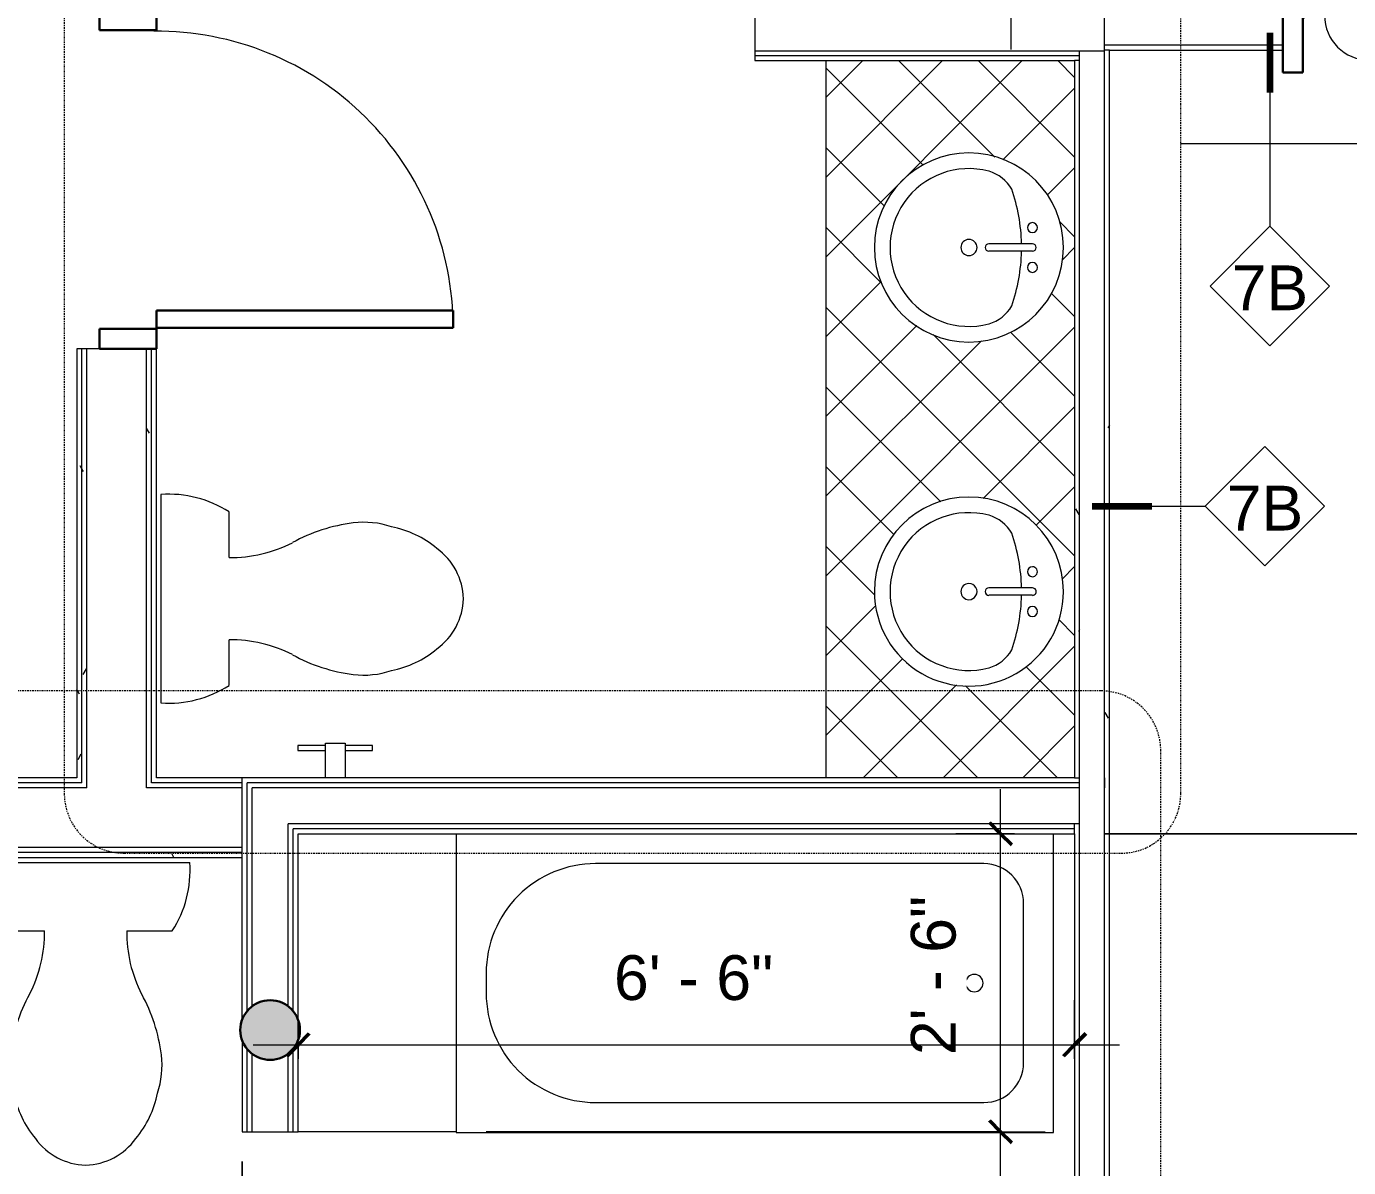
# Model space of a CAD drawing. Header units: inches. Extents: x -1287 to 1590, y -3558 to 989.
# Drawn here: x -758.6 to -625.8, y 562.5 to 677.2 of the extents above; entities that cross this region are included whole.
import ezdxf

# ---------------------------------------------------------------- set-up
doc = ezdxf.new("R2010")
doc.units = ezdxf.units.IN
doc.header["$MEASUREMENT"] = 0
doc.linetypes.add('Dash Dot 3_16_', pattern=[0.3125, 0.1875, -0.0625, 0, -0.0625])
for name, color, linetype, lineweight in [('A-ANNO-DIMS', 211, 'Continuous', 9), ('A-ANNO-DIMS-48', 211, 'Continuous', 9), ('A-ANNO-SYMB', 150, 'Continuous', 9), ('A-DETL', 90, 'Continuous', 9), ('A-DOOR', 31, 'Continuous', 18), ('A-DOOR-FRAM', 31, 'Continuous', 30), ('A-DOOR-IDEN', 31, 'Continuous', 9), ('A-WALL', 113, 'Continuous', 18), ('A-WALL-IDEN', 211, 'Continuous', 9), ('A-WALL-PATT', 111, 'Continuous', 18), ('I-WALL', 2, 'Continuous', 18), ('P-SANR-FIXT', 6, 'Continuous', 9), ('Q-CASE', 31, 'Continuous', 9), ('S-COLS', 52, 'Continuous', 18)]:
    doc.layers.add(name, color=color, linetype=linetype, lineweight=lineweight)
doc.styles.add('Swis721 Lt BT', font='swissl.ttf', dxfattribs={"height": 4.5})
doc.dimstyles.new('OTJ_-_3_32__Linear', dxfattribs={"dimscale": 12, "dimtxt": 4.748918, "dimasz": 0.1875, "dimexe": 0.375, "dimexo": 0.25, "dimgap": 0.25, "dimtad": 1, "dimdec": 1, "dimrnd": 0.5, "dimzin": 3, "dimdsep": 46, "dimlunit": 4, "dimtxsty": 'Swis721 Lt BT', "dimblk1": 'OBLIQUE', "dimblk2": 'OBLIQUE', "dimsah": 1, "dimcen": 0.09, "dimdle": 0.375, "dimazin": 0, "dimtfac": 1, "dimtdec": 4, "dimtix": 1, "dimtmove": 0, "dimatfit": 3, "dimfxl": 1, "dimtvp": 1, "dimtfill": 1, "dimfrac": 2, "dimtolj": 1, "dimtzin": 0, "dimarcsym": 2})
doc.dimstyles.new('OTJ_-_3_32__Linear_1', dxfattribs={"dimscale": 12, "dimtxt": 4.748918, "dimasz": 0.1875, "dimexe": 0.375, "dimexo": 0.25, "dimgap": 0.25, "dimtad": 1, "dimdec": 1, "dimrnd": 0.5, "dimzin": 3, "dimdsep": 46, "dimlunit": 4, "dimtxsty": 'Swis721 Lt BT', "dimblk1": 'OBLIQUE', "dimblk2": 'OBLIQUE', "dimsah": 1, "dimcen": 0.09, "dimdle": 0.375, "dimazin": 0, "dimtfac": 1, "dimtdec": 4, "dimtix": 1, "dimtmove": 1, "dimatfit": 3, "dimfxl": 1, "dimtvp": 1, "dimtfill": 1, "dimfrac": 2, "dimtolj": 1, "dimtzin": 0, "dimarcsym": 2})
doc.dimstyles.new('OTJ_-_3_32__Linear__1_2__Tolerance', dxfattribs={"dimscale": 12, "dimtxt": 4.748918, "dimasz": 0.1875, "dimexe": 0.375, "dimexo": 0.25, "dimgap": 0.25, "dimtad": 1, "dimdec": 1, "dimrnd": 0.5, "dimzin": 3, "dimdsep": 46, "dimlunit": 4, "dimtxsty": 'Swis721 Lt BT', "dimblk1": 'OBLIQUE', "dimblk2": 'OBLIQUE', "dimsah": 1, "dimcen": 0.09, "dimdle": 0.375, "dimazin": 0, "dimtfac": 1, "dimtdec": 4, "dimtix": 1, "dimtmove": 0, "dimatfit": 3, "dimfxl": 1, "dimtvp": 1, "dimfrac": 2, "dimtolj": 1, "dimtzin": 0, "dimarcsym": 2})
pattern_1 = [(0, (0, 0), (15.36, 3.84), [0.634, -10.886, 0.634, -10.886, -61.44]), (0, (0, 0), (15.36, 3.84), [-23.04, 0.634, -22.406, 0.634, -10.886, -26.88]), (0, (0, 0), (15.36, 3.84), [-57.6, 0.634, -7.046, 0.634, -18.566]), (120, (5.76, 1.92), (-11.005538, 11.38215), [0.634, -10.886, 0.634, -10.886, -61.44]), (120, (5.76, 1.92), (-11.005538, 11.38215), [-23.04, 0.634, -22.406, 0.634, -10.886, -26.88]), (120, (5.76, 1.92), (-11.005538, 11.38215), [-57.6, 0.634, -7.046, 0.634, -18.566]), (240, (7.68, 9.6), (-4.354462, -15.22215), [0.634, -10.886, 0.634, -10.886, -61.44]), (240, (7.68, 9.6), (-4.354462, -15.22215), [-23.04, 0.634, -22.406, 0.634, -10.886, -26.88]), (240, (7.68, 9.6), (-4.354462, -15.22215), [-57.6, 0.634, -7.046, 0.634, -18.566])]

# ---------------------------------------------------------------- blocks, each defined once
blk = doc.blocks.new('Concrete-Round-Column - 10_-4877615-1st Floor Construction')
at = {"layer": 'S-COLS', "lineweight": 9}
blk.add_hatch(color=7, dxfattribs=at).paths.add_polyline_path([(0, -3), (1.15, -2.77), (2.12, -2.12), (2.77, -1.15), (3, 0), (2.77, 1.15), (2.12, 2.12), (1.15, 2.77), (0, 3), (-1.15, 2.77), (-2.12, 2.12), (-2.77, 1.15), (-3, 0), (-2.77, -1.15), (-2.12, -2.12), (-1.15, -2.77)], flags=0)
at = {"layer": 'S-COLS', "color": 8, "lineweight": 30}
for start, end in [(360, 180), (180, 360)]:
    blk.add_arc((0, 0), 3, start, end, dxfattribs=at)
blk = doc.blocks.new('Single Flush - D2 2_6_ X 8_-8439169-1st Floor Construction')
at = {"layer": 'A-DOOR', "lineweight": 30}
for p, q in [((13.15625, 33.8125), (13.15625, 4)), ((14.90625, 33.8125), (13.15625, 33.8125)), ((14.90625, 4), (14.90625, 33.8125)), ((13.15625, 4), (14.90625, 4))]:
    blk.add_line(p, q, dxfattribs=at)
at = {"layer": 'A-DOOR', "lineweight": 9}
blk.add_arc((14.90625, 4), 29.8125, 90, 180.5, dxfattribs=at)
at = {"layer": 'A-DOOR-FRAM'}
for p, q in [((-17, -1.75), (-17, 4)), ((-17, 4), (-15, 4)), ((-15, -1.75), (-15, 4)), ((15.000004, -1.75), (15.000004, 4)), ((15.000004, 4), (17.000004, 4)), ((17.000004, -1.75), (17.000004, 4)), ((-17, -1.75), (-15, -1.75)), ((15.000004, -1.75), (17.000004, -1.75))]:
    blk.add_line(p, q, dxfattribs=at)
blk = doc.blocks.new('Single Flush - D1 3_ X 8_-8252943-1st Floor Construction')
at = {"layer": 'A-DOOR', "lineweight": 30}
for p, q in [((16.15625, 37.5625), (16.15625, 1.75)), ((17.90625, 37.5625), (16.15625, 37.5625)), ((17.90625, 1.75), (17.90625, 37.5625)), ((16.15625, 1.75), (17.90625, 1.75))]:
    blk.add_line(p, q, dxfattribs=at)
at = {"layer": 'A-DOOR', "lineweight": 9}
blk.add_arc((17.90625, 1.75), 35.8125, 90, 180.5, dxfattribs=at)
at = {"layer": 'A-DOOR-FRAM'}
for p, q in [((-20, -4), (-20, 1.75)), ((-20, 1.75), (-18, 1.75)), ((-18, -4), (-18, 1.75)), ((18.000004, -4), (18.000004, 1.75)), ((18.000004, 1.75), (20.000004, 1.75)), ((20.000004, -4), (20.000004, 1.75)), ((-20, -4), (-18, -4)), ((18.000004, -4), (20.000004, -4))]:
    blk.add_line(p, q, dxfattribs=at)
blk = doc.blocks.new('C-Counter Top - ADJ HEIGHT-8001768-1st Floor Construction')
at = {"layer": 'Q-CASE'}
h = blk.add_hatch(dxfattribs=at)
h.set_pattern_fill('FP_8', color=256, style=0, pattern_type=2)
h.set_pattern_definition([(135, (626.527, 653.321), (-4.006467, -4.006467), []), (225, (626.527, 653.321), (4.006467, -4.006467), [])])
h.paths.add_polyline_path([(24.81, -25), (24.81, 0), (-47.26, 0), (-47.26, -25), (10.22, -25)], flags=0)
h.paths.add_polyline_path([(15.6, -10.62), (15.36, -12.73), (14.65, -14.74), (13.52, -16.54), (12.02, -18.05), (10.22, -19.18), (8.21, -19.88), (6.1, -20.12), (3.98, -19.88), (1.97, -19.18), (0.17, -18.05), (-1.33, -16.54), (-2.46, -14.74), (-3.17, -12.73), (-3.4, -10.62), (-3.17, -8.5), (-2.46, -6.5), (-1.33, -4.7), (0.17, -3.19), (1.97, -2.06), (3.98, -1.36), (6.1, -1.12), (8.21, -1.36), (10.22, -2.06), (12.02, -3.19), (13.52, -4.7), (14.65, -6.5), (15.36, -8.5)], flags=0)
h.paths.add_polyline_path([(-18.98, -10.62), (-19.21, -12.73), (-19.92, -14.74), (-21.05, -16.54), (-22.55, -18.05), (-24.35, -19.18), (-26.36, -19.88), (-28.48, -20.12), (-30.59, -19.88), (-32.6, -19.18), (-34.4, -18.05), (-35.9, -16.54), (-37.04, -14.74), (-37.74, -12.73), (-37.98, -10.62), (-37.74, -8.5), (-37.04, -6.5), (-35.9, -4.7), (-34.4, -3.19), (-32.6, -2.06), (-30.59, -1.36), (-28.48, -1.12), (-26.36, -1.36), (-24.35, -2.06), (-22.55, -3.19), (-21.05, -4.7), (-19.92, -6.5), (-19.21, -8.5)], flags=0)
blk.add_line((-47.26, -25), (24.81, -25), dxfattribs=at)
blk = doc.blocks.new('Sink Vanity-Round - 19_ x 19_-6996918-1st Floor Construction')
at = {"layer": 'P-SANR-FIXT'}
for p, q in [((3.43, -9.73), (3.43, -5.36)), ((4.18, -9.73), (4.18, -5.36))]:
    blk.add_line(p, q, dxfattribs=at)
for centre, radius, start, end in [((3.81, -3.35), 9.5, 90, 270), ((3.81, -3.35), 9.5, 270, 90), ((3.81, -3.35), 7.93, 345.3071, 194.6929), ((3.81, -3.35), 0.812, 0, 180), ((3.81, -3.35), 0.812, 180, 0), ((3.81, -5.36), 0.375, 0, 180), ((0.05, -4.11), 4.12, 197.8096, 239.2073), ((7.56, -4.11), 4.12, 300.7927, 342.1904), ((3.81, 9.17), 17.81, 250.7914, 268.7933), ((3.81, 9.17), 17.81, 271.2067, 289.2086), ((1.81, -9.73), 0.5, 0, 180), ((5.81, -9.73), 0.5, 0, 180), ((1.81, -9.73), 0.5, 180, 0), ((3.81, -9.73), 0.375, 180, 0), ((5.81, -9.73), 0.5, 180, 0)]:
    blk.add_arc(centre, radius, start, end, dxfattribs=at)
blk = doc.blocks.new('Sink Vanity-Round - 19_ x 19_-4918671-1st Floor Construction')
at = {"layer": 'P-SANR-FIXT'}
for p, q in [((3.43, 9.73), (3.43, 5.36)), ((4.18, 9.73), (4.18, 5.36))]:
    blk.add_line(p, q, dxfattribs=at)
for centre, radius, start, end in [((3.81, 3.35), 9.5, 90, 270), ((3.81, 3.35), 9.5, 270, 90), ((1.81, 9.73), 0.5, 360, 180), ((1.81, 9.73), 0.5, 180, 360), ((3.81, 9.73), 0.375, 360, 180), ((5.81, 9.73), 0.5, 0, 180), ((5.81, 9.73), 0.5, 180, 360), ((3.81, -9.17), 17.81, 91.2067, 109.2086), ((3.81, -9.17), 17.81, 70.7914, 88.7933), ((0.05, 4.11), 4.12, 120.7927, 162.1904), ((7.56, 4.11), 4.12, 17.8096, 59.2073), ((3.81, 3.35), 7.93, 165.3071, 14.6929), ((3.81, 5.36), 0.375, 180, 360), ((3.81, 3.35), 0.812, 360, 180), ((3.81, 3.35), 0.813, 180, 360)]:
    blk.add_arc(centre, radius, start, end, dxfattribs=at)
blk = doc.blocks.new('P-Toilet-Floor-3D - Floor Mount-7330913-1st Floor Construction')
at = {"layer": 'P-SANR-FIXT'}
for p, q in [((10.46, -1.47), (-10.46, -1.47)), ((-8.7, -8.31), (-4.13, -8.31)), ((4.13, -8.31), (8.7, -8.31))]:
    blk.add_line(p, q, dxfattribs=at)
for centre, radius, start, end in [((0.69, -2.25), 11.19, 176.0012, 212.8527), ((-0.69, -2.25), 11.19, 327.1473, 3.9988), ((-17.85, -8.46), 13.72, 332.9997, 0.6089), ((17.85, -8.46), 13.72, 179.3911, 207.0003), ((9.41, -22.94), 17.16, 151.2397, 172.7867), ((-9.41, -22.94), 17.16, 7.2133, 28.7603), ((0.88, -21.86), 8.56, 172.7867, 198.8936), ((-0.88, -21.86), 8.56, 341.1064, 7.2133), ((2.68, -22.72), 10.08, 190.9157, 219.9319), ((-2.68, -22.72), 10.08, 320.0681, 349.0843), ((0.18, -25.42), 6.45, 215.8378, 268.4031), ((-0.18, -25.42), 6.45, 271.5969, 324.1622)]:
    blk.add_arc(centre, radius, start, end, dxfattribs=at)
blk = doc.blocks.new('Tub-Rectangular-3D - Tub-Rectangular-3D-6996945-1st Floor Construction')
at = {"layer": 'P-SANR-FIXT'}
for p, q in [((16.28, 32.81), (-43.72, 32.81)), ((-43.72, 32.81), (-43.72, 2.81)), ((16.28, 2.81), (16.28, 32.81)), ((2.28, 29.81), (-36.72, 29.81)), ((-40.72, 25.81), (-40.72, 9.81)), ((13.28, 16.81), (13.28, 18.81)), ((-36.72, 5.81), (2.28, 5.81))]:
    blk.add_line(p, q, dxfattribs=at)
for centre, radius, start, end in [((-36.72, 25.81), 4, 90, 180), ((2.28, 18.81), 11, 360, 90), ((-35.77, 17.81), 0.875, 90, 270), ((-35.77, 17.81), 0.875, 270, 90), ((2.28, 16.81), 11, 270, 0), ((-36.72, 9.81), 4, 180, 270)]:
    blk.add_arc(centre, radius, start, end, dxfattribs=at)
blk = doc.blocks.new('P-Toilet_Paper_Holder - 7 1_2_x3 1_2_x7 1_4_-2803415-1st Floor Construction')
at = {"layer": 'P-SANR-FIXT'}
for p, q in [((-872.76, -1235.19), (-873.26, -1235.19)), ((-873.26, -1235.19), (-873.26, -1237.94)), ((-872.76, -1237.94), (-872.76, -1235.19)), ((-873.51, -1239.94), (-873.51, -1237.94)), ((-873.51, -1237.94), (-870.01, -1237.94)), ((-870.01, -1239.94), (-873.51, -1239.94)), ((-873.26, -1239.94), (-873.26, -1242.69)), ((-872.76, -1242.69), (-872.76, -1239.94)), ((-873.26, -1242.69), (-872.76, -1242.69))]:
    blk.add_line(p, q, dxfattribs=at)
blk = doc.blocks.new('Door Tag - Door Tag-41184-1st Floor Construction')
at = {"layer": 'A-DOOR-IDEN'}
for p, q in [((-0.09375, 0.09375), (0.09375, 0.09375)), ((-0.09375, -0.09375), (0.09375, -0.09375))]:
    blk.add_line(p, q, dxfattribs=at)
for centre, start, end in [((-0.09375, 0), 90, 270), ((0.09375, 0), 270, 90)]:
    blk.add_arc(centre, 0.09375, start, end, dxfattribs=at)
blk = doc.blocks.new('DIMBLOCK9-1st Floor Construction')
at = {"layer": 'A-ANNO-DIMS-48'}
for p, q in [((-659.71, 674.91), (-659.71, 728.75)), ((-658.3, 724.25), (-664.21, 724.25)), ((-659.71, 724.25), (-658.3, 724.25)), ((-658.3, 679.41), (-664.21, 679.41)), ((-659.71, 679.41), (-658.3, 679.41))]:
    blk.add_line(p, q, dxfattribs=at)
at = {"layer": 'A-ANNO-DIMS-48', "lineweight": 50}
for p, q in [((-659.71, 724.25), (-660.83, 725.37)), ((-659.71, 724.25), (-658.58, 723.12)), ((-659.71, 679.41), (-660.83, 680.54)), ((-659.71, 679.41), (-658.58, 678.29))]:
    blk.add_line(p, q, dxfattribs=at)
at = {"layer": 'A-ANNO-DIMS-48', "color": 0, "insert": (-668.71, 694.56), "char_height": 4.5, "width": 17.4579, "attachment_point": 1, "rotation": 90, "line_spacing_factor": 1.005062, "style": 'Swis721 Lt BT'}
blk.add_mtext('3\' - 9"', dxfattribs=at)
blk = doc.blocks.new('_Oblique')
at = {"color": 0, "linetype": 'ByBlock', "lineweight": -2}
blk.add_line((-0.5, -0.5), (0.5, 0.5), dxfattribs=at)
blk = doc.blocks.new('DIMBLOCK10-1st Floor Construction')
at = {"layer": 'A-ANNO-DIMS-48'}
for p, q in [((-605.73, 600.59), (-605.73, 498.31)), ((-650.32, 596.09), (-601.23, 596.09)), ((-605.73, 596.09), (-650.32, 596.09)), ((-650.32, 502.81), (-601.23, 502.81)), ((-605.73, 502.81), (-650.32, 502.81))]:
    blk.add_line(p, q, dxfattribs=at)
at = {"layer": 'A-ANNO-DIMS-48', "lineweight": 50}
for p, q in [((-605.73, 596.09), (-606.85, 597.22)), ((-605.73, 596.09), (-604.6, 594.97)), ((-605.73, 502.81), (-606.85, 503.94)), ((-605.73, 502.81), (-604.6, 501.69))]:
    blk.add_line(p, q, dxfattribs=at)
at = {"layer": 'A-ANNO-DIMS-48', "color": 0, "insert": (-614.74, 537.13), "char_height": 4.5, "width": 29.579, "attachment_point": 1, "rotation": 90, "line_spacing_factor": 1.005062, "style": 'Swis721 Lt BT'}
blk.add_mtext('7\' - 9 1/2"', dxfattribs=at)
blk = doc.blocks.new('DIMBLOCK55-1st Floor Construction')
at = {"layer": 'A-ANNO-DIMS-48'}
for p, q in [((-660.77, 561.65), (-660.77, 600.59)), ((-659.36, 596.09), (-665.27, 596.09)), ((-660.77, 596.09), (-659.36, 596.09)), ((-712.45, 566.15), (-656.27, 566.15)), ((-660.77, 566.15), (-712.45, 566.15))]:
    blk.add_line(p, q, dxfattribs=at)
at = {"layer": 'A-ANNO-DIMS-48', "lineweight": 50}
for p, q in [((-660.77, 596.09), (-661.89, 597.22)), ((-660.77, 596.09), (-659.64, 594.97)), ((-660.77, 566.15), (-661.89, 567.28)), ((-660.77, 566.15), (-659.64, 565.03))]:
    blk.add_line(p, q, dxfattribs=at)
at = {"layer": 'A-ANNO-DIMS-48', "color": 0, "insert": (-669.78, 573.85), "char_height": 4.5, "width": 17.4579, "attachment_point": 1, "rotation": 90, "line_spacing_factor": 1.005062, "style": 'Swis721 Lt BT', "bg_fill": 3, "box_fill_scale": 1.25, "bg_fill_color": 256, "bg_fill_true_color": 13158600, "bg_fill_transparency": 0}
blk.add_mtext('2\' - 6"', dxfattribs=at)
blk = doc.blocks.new('DIMBLOCK56-1st Floor Construction')
at = {"layer": 'A-ANNO-DIMS-48'}
for p, q in [((-736.98, 563.15), (-736.98, 540.66)), ((-736.98, 545.16), (-736.98, 563.15)), ((-772.98, 543.75), (-772.98, 549.66)), ((-777.48, 545.16), (-732.48, 545.16)), ((-772.98, 545.16), (-772.98, 543.75))]:
    blk.add_line(p, q, dxfattribs=at)
at = {"layer": 'A-ANNO-DIMS-48', "lineweight": 50}
for p, q in [((-772.98, 545.16), (-771.85, 546.29)), ((-736.98, 545.16), (-735.85, 546.29)), ((-772.98, 545.16), (-774.1, 544.04)), ((-736.98, 545.16), (-738.1, 544.04))]:
    blk.add_line(p, q, dxfattribs=at)
at = {"layer": 'A-ANNO-DIMS-48'}
blk.add_ellipse((-747.7, 545.16), major_axis=(7.27, 0), ratio=0.064523, start_param=1.570796, end_param=3.141593, dxfattribs=at)
at = {"layer": 'A-ANNO-DIMS-48', "color": 0, "insert": (-762.25, 547.87), "char_height": 4.5, "width": 17.4579, "attachment_point": 1, "line_spacing_factor": 1.005062, "style": 'Swis721 Lt BT', "bg_fill": 3, "box_fill_scale": 1.25, "bg_fill_color": 256, "bg_fill_true_color": 13158600, "bg_fill_transparency": 0}
blk.add_mtext('3\' - 0"', dxfattribs=at)
blk = doc.blocks.new('DIMBLOCK67-1st Floor Construction')
at = {"layer": 'A-ANNO-DIMS-48'}
for p, q in [((-731.35, 573.47), (-731.35, 579.38)), ((-653.32, 573.47), (-653.32, 579.38)), ((-735.85, 574.88), (-648.82, 574.88)), ((-731.35, 574.88), (-731.35, 573.47)), ((-653.32, 574.88), (-653.32, 573.47))]:
    blk.add_line(p, q, dxfattribs=at)
at = {"layer": 'A-ANNO-DIMS-48', "lineweight": 50}
for p, q in [((-731.35, 574.88), (-730.23, 576.01)), ((-653.32, 574.88), (-652.2, 576.01)), ((-731.35, 574.88), (-732.48, 573.76)), ((-653.32, 574.88), (-654.45, 573.76))]:
    blk.add_line(p, q, dxfattribs=at)
at = {"layer": 'A-ANNO-DIMS-48', "color": 0, "insert": (-699.61, 583.89), "char_height": 4.5, "width": 17.4579, "attachment_point": 1, "line_spacing_factor": 1.005062, "style": 'Swis721 Lt BT'}
blk.add_mtext('6\' - 6"', dxfattribs=at)
blk = doc.blocks.new('Wall Tag - 1_4_-62626-1st Floor Construction')
at = {"layer": 'A-WALL-IDEN'}
for p, q in [((-0.125, 0), (0, 0.125)), ((0, 0.125), (0.125, 0)), ((-0.125, 0), (0, -0.125)), ((0, -0.125), (0.125, 0))]:
    blk.add_line(p, q, dxfattribs=at)

msp = doc.modelspace()

# ---------------------------------------------------------------- hatches: boundary and pattern name
at = {"layer": 'A-WALL-PATT', "lineweight": 9}
h = msp.add_hatch(dxfattribs=at)
h.set_pattern_fill('FP_3', color=256, style=0, pattern_type=2)
h.set_pattern_definition(pattern_1)
h.paths.add_polyline_path([(-753.57, 601.72), (-753.07, 601.72), (-753.07, 644.84), (-753.57, 644.84), (-753.57, 607.95)], flags=0)
h.paths.add_polyline_path([(-753.57, 678.84), (-753.07, 678.84), (-753.07, 729.87), (-753.57, 729.87), (-753.57, 718.64)], flags=0)
h = msp.add_hatch(dxfattribs=at)
h.set_pattern_fill('FP_3', color=256, style=0, pattern_type=2)
h.set_pattern_definition(pattern_1)
h.paths.add_polyline_path([(-752.87, 601.22), (-752.57, 601.22), (-752.57, 644.84), (-753.07, 644.84), (-753.07, 601.22)], flags=0)
h.paths.add_polyline_path([(-752.57, 678.84), (-752.57, 729.87), (-753.07, 729.87), (-753.07, 678.84)], flags=0)
h = msp.add_hatch(dxfattribs=at)
h.set_pattern_fill('FP_3', color=256, style=0, pattern_type=2)
h.set_pattern_definition(pattern_1)
h.paths.add_polyline_path([(-746.07, 601.22), (-746.07, 644.84), (-746.57, 644.84), (-746.57, 601.22)], flags=0)
h.paths.add_polyline_path([(-746.07, 678.84), (-746.07, 725.25), (-746.57, 725.25), (-746.57, 678.84)], flags=0)
h = msp.add_hatch(dxfattribs=at)
h.set_pattern_fill('FP_3', color=256, style=0, pattern_type=2)
h.set_pattern_definition(pattern_1)
h.paths.add_polyline_path([(-745.57, 601.72), (-745.57, 644.84), (-746.07, 644.84), (-746.07, 601.72)], flags=0)
h.paths.add_polyline_path([(-745.57, 678.84), (-745.57, 724.25), (-746.07, 724.25), (-746.07, 678.84)], flags=0)
h = msp.add_hatch(dxfattribs=at)
h.set_pattern_fill('FP_3', color=256, style=0, pattern_type=2)
h.set_pattern_definition(pattern_1)
h.paths.add_polyline_path([(-650.32, 601.72), (-649.82, 601.72), (-649.82, 674.85), (-650.32, 674.85), (-650.32, 607.95)], flags=0)
h.paths.add_polyline_path([(-649.82, 677.85), (-649.82, 678.41), (-650.32, 678.41), (-650.32, 677.85)], flags=0)
h = msp.add_hatch(dxfattribs=at)
h.set_pattern_fill('FP_3', color=256, style=0, pattern_type=2)
h.set_pattern_definition(pattern_1)
h.paths.add_polyline_path([(-653.32, 601.72), (-652.82, 601.72), (-652.82, 673.79), (-653.32, 673.79), (-653.32, 607.95)], flags=0)
h = msp.add_hatch(dxfattribs=at)
h.set_pattern_fill('FP_3', color=256, style=0, pattern_type=2)
h.set_pattern_definition(pattern_1)
h.paths.add_polyline_path([(-746.07, 601.22), (-736.98, 601.22), (-736.98, 601.72), (-746.07, 601.72)], flags=0)
h.paths.add_polyline_path([(-766.26, 601.22), (-753.07, 601.22), (-753.07, 601.72), (-772.98, 601.72), (-772.98, 601.22)], flags=0)
h = msp.add_hatch(dxfattribs=at)
h.set_pattern_fill('FP_3', color=256, style=0, pattern_type=2)
h.set_pattern_definition(pattern_1)
h.paths.add_polyline_path([(-772.98, 600.72), (-752.57, 600.72), (-752.57, 601.22), (-772.98, 601.22)], flags=0)
h.paths.add_polyline_path([(-736.98, 600.72), (-736.98, 601.22), (-746.57, 601.22), (-746.57, 600.72), (-739.48, 600.72)], flags=0)
h = msp.add_hatch(dxfattribs=at)
h.set_pattern_fill('FP_3', color=256, style=0, pattern_type=2)
h.set_pattern_definition(pattern_1)
h.paths.add_polyline_path([(-650.32, 351.69), (-649.82, 351.69), (-649.82, 419.95), (-650.32, 419.95), (-650.32, 352.19)], flags=0)
h.paths.add_polyline_path([(-649.82, 441.95), (-649.82, 454), (-650.32, 454), (-650.32, 441.95)], flags=0)
h.paths.add_polyline_path([(-649.82, 494), (-649.82, 601.72), (-650.32, 601.72), (-650.32, 494)], flags=0)
h = msp.add_hatch(dxfattribs=at)
h.set_pattern_fill('FP_3', color=256, style=0, pattern_type=2)
h.set_pattern_definition(pattern_1)
h.paths.add_polyline_path([(-652.82, 357.31), (-652.82, 413.71), (-653.32, 413.71), (-653.32, 357.31)], flags=0)
h.paths.add_polyline_path([(-653.32, 417.33), (-652.82, 417.33), (-652.82, 419.95), (-653.32, 419.95), (-653.32, 417.83)], flags=0)
h.paths.add_polyline_path([(-653.32, 441.95), (-652.82, 441.95), (-652.82, 444.56), (-653.32, 444.56), (-653.32, 443.56)], flags=0)
h.paths.add_polyline_path([(-653.32, 448.19), (-652.82, 448.19), (-652.82, 454), (-653.32, 454), (-653.32, 448.69)], flags=0)
h.paths.add_polyline_path([(-652.82, 494), (-652.82, 498.19), (-653.32, 498.19), (-653.32, 494)], flags=0)
h.paths.add_polyline_path([(-653.32, 501.81), (-652.82, 501.81), (-652.82, 597.09), (-653.32, 597.09), (-653.32, 502.31)], flags=0)
h = msp.add_hatch(dxfattribs=at)
h.set_pattern_fill('FP_3', color=256, style=0, pattern_type=2)
h.set_pattern_definition(pattern_1)
h.paths.add_polyline_path([(-736.98, 594.22), (-736.98, 594.72), (-772.98, 594.72), (-772.98, 594.22), (-739.48, 594.22)], flags=0)
h = msp.add_hatch(dxfattribs=at)
h.set_pattern_fill('FP_3', color=256, style=0, pattern_type=2)
h.set_pattern_definition(pattern_1)
h.paths.add_polyline_path([(-736.98, 593.72), (-736.98, 594.22), (-772.98, 594.22), (-772.98, 593.72), (-739.48, 593.72)], flags=0)

# ---------------------------------------------------------------- linework, layer by layer
at = {"layer": 'A-ANNO-SYMB', "linetype": 'Dash Dot 3_16_'}
for p, q in [((-754.85, 730.81), (-754.85, 600.14)), ((-642.65, 600.14), (-642.65, 730.81)), ((-650.66, 610.45), (-775.47, 610.45)), ((-644.66, 497.3), (-644.66, 604.45))]:
    msp.add_line(p, q, dxfattribs=at)
at = {"layer": 'A-ANNO-SYMB'}
msp.add_line((-642.65, 665.47), (-613.85, 665.47), dxfattribs=at)
at = {"layer": 'A-ANNO-SYMB', "linetype": 'Dash Dot 3_16_'}
for centre, start, end in [((-650.66, 604.45), 0, 90), ((-748.85, 600.14), 180, 270), ((-648.65, 600.14), 270, 0)]:
    msp.add_arc(centre, 6, start, end, dxfattribs=at)
at = {"layer": 'A-DETL'}
msp.add_line((-715.45, 566.15), (-731.35, 566.15), dxfattribs=at)
at = {"layer": 'A-WALL'}
for p, q in [((-685.45, 725.25), (-685.45, 673.79)), ((-650.32, 494), (-650.32, 678.41)), ((-632.39, 675.35), (-650.32, 675.35)), ((-685.45, 674.79), (-650.32, 674.79)), ((-685.45, 674.29), (-652.82, 674.29)), ((-685.45, 673.79), (-679.45, 673.79)), ((-652.82, 673.79), (-653.32, 673.79)), ((-652.82, 494), (-652.82, 674.79)), ((-649.82, 674.85), (-650.32, 674.85)), ((-753.07, 601.22), (-753.07, 644.84)), ((-752.57, 600.72), (-752.57, 644.84)), ((-746.57, 600.72), (-746.57, 644.84)), ((-746.07, 601.22), (-746.07, 644.84)), ((-753.07, 601.22), (-772.98, 601.22)), ((-752.57, 600.72), (-772.98, 600.72)), ((-736.98, 600.72), (-746.57, 600.72)), ((-736.98, 601.22), (-746.07, 601.22)), ((-652.82, 601.22), (-736.48, 601.22)), ((-736.48, 578.21), (-736.48, 601.22)), ((-652.82, 600.72), (-735.98, 600.72)), ((-735.98, 578.7), (-735.98, 600.72)), ((-653.32, 601.72), (-652.82, 601.72)), ((-650.32, 601.72), (-650.32, 600.72)), ((-652.82, 597.09), (-732.35, 597.09)), ((-732.35, 578.7), (-732.35, 597.09)), ((-653.32, 596.59), (-731.85, 596.59)), ((-731.85, 578.21), (-731.85, 596.59)), ((-653.32, 596.09), (-653.32, 597.09)), ((-736.98, 594.72), (-772.98, 594.72)), ((-736.98, 594.22), (-772.98, 594.22)), ((-736.48, 566.15), (-736.48, 574.54)), ((-735.98, 566.15), (-735.98, 574.05)), ((-732.35, 566.15), (-732.35, 574.05)), ((-731.85, 566.15), (-731.85, 574.54))]:
    msp.add_line(p, q, dxfattribs=at)
at = {"layer": 'A-WALL-IDEN', "lineweight": 90}
for p, q in [((-633.71, 676.6), (-633.71, 670.6)), ((-651.57, 629.01), (-645.57, 629.01))]:
    msp.add_line(p, q, dxfattribs=at)
at = {"layer": 'A-WALL-IDEN'}
for p, q in [((-633.71, 676.6), (-633.71, 657.14)), ((-651.57, 629.01), (-640.21, 629.01))]:
    msp.add_line(p, q, dxfattribs=at)
at = {"layer": 'I-WALL'}
for p, q in [((-632.39, 674.85), (-632.39, 678.35)), ((-679.45, 673.79), (-653.32, 673.79)), ((-653.32, 673.79), (-653.32, 601.72)), ((-649.82, 674.85), (-632.39, 674.85)), ((-649.82, 494), (-649.82, 674.85)), ((-753.57, 644.84), (-753.57, 601.72)), ((-745.57, 644.84), (-753.57, 644.84)), ((-745.57, 601.72), (-745.57, 644.84)), ((-753.57, 601.72), (-772.98, 601.72)), ((-653.32, 601.72), (-745.57, 601.72)), ((-736.98, 577.32), (-736.98, 601.72)), ((-731.35, 596.09), (-653.32, 596.09)), ((-731.35, 577.32), (-731.35, 596.09)), ((-653.32, 596.09), (-653.32, 502.81)), ((-772.98, 593.72), (-736.98, 593.72)), ((-736.98, 575.43), (-736.98, 566.15)), ((-731.35, 566.15), (-731.35, 575.43)), ((-736.98, 566.15), (-731.35, 566.15))]:
    msp.add_line(p, q, dxfattribs=at)

# ---------------------------------------------------------------- block references
at = {"layer": 'A-DOOR'}
msp.add_blockref('Single Flush - D1 3_ X 8_-8252943-1st Floor Construction', (-612.39, 676.6), dxfattribs=at)
at = {"layer": 'A-DOOR', "rotation": 269.9999999999999}
msp.add_blockref('Single Flush - D2 2_6_ X 8_-8439169-1st Floor Construction', (-749.57, 661.84), dxfattribs=at)
at = {"layer": 'A-DOOR-IDEN', "xscale": 47.99999999999997, "yscale": 47.99999999999997, "zscale": 47.99999999999997}
msp.add_blockref('Door Tag - Door Tag-41184-1st Floor Construction', (-619.21, 678.34), dxfattribs=at)
at = {"layer": 'A-WALL-IDEN', "xscale": 47.99999999999997, "yscale": 47.99999999999997, "zscale": 47.99999999999997}
for p in [(-633.71, 651.14), (-634.21, 629.01)]:
    msp.add_blockref('Wall Tag - 1_4_-62626-1st Floor Construction', p, dxfattribs=at)
at = {"layer": 'P-SANR-FIXT'}
for name, p, rotation in [('Sink Vanity-Round - 19_ x 19_-6996918-1st Floor Construction', (-667.29, 651.2), 89.9999999999997), ('P-Toilet-Floor-3D - Floor Mount-7330913-1st Floor Construction', (-746.6, 619.72), 89.99999999999955), ('Sink Vanity-Round - 19_ x 19_-4918671-1st Floor Construction', (-667.29, 624.24), 269.9999999999997), ('P-Toilet_Paper_Holder - 7 1_2_x3 1_2_x7 1_4_-2803415-1st Floor Construction', (511.33, -268.3), 269.9999999999997), ('Tub-Rectangular-3D - Tub-Rectangular-3D-6996945-1st Floor Construction', (-699.17, 598.9), 180)]:
    msp.add_blockref(name, p, dxfattribs=dict(at, rotation=rotation))
msp.add_blockref('P-Toilet-Floor-3D - Floor Mount-7330913-1st Floor Construction', (-752.7, 594.66), dxfattribs=at)
at = {"layer": 'Q-CASE', "rotation": 269.9999999999997}
msp.add_blockref('C-Counter Top - ADJ HEIGHT-8001768-1st Floor Construction', (-653.32, 626.53), dxfattribs=at)
at = {"layer": 'S-COLS', "lineweight": 9}
msp.add_blockref('Concrete-Round-Column - 10_-4877615-1st Floor Construction', (-734.16, 576.37), dxfattribs=at)

# ---------------------------------------------------------------- texts
at = {"layer": 'A-WALL-IDEN', "char_height": 4.5, "width": 9.09, "attachment_point": 1, "style": 'Swis721 Lt BT'}
for insert in [(-637.54, 653.21), (-638.04, 631.07)]:
    msp.add_mtext('7B', dxfattribs=dict(at, insert=insert))

# ---------------------------------------------------------------- dimensions: what is measured, and where the dimension line sits
at = {"layer": 'A-ANNO-DIMS'}
for base, p1, p2, override, picture, middle in [((-659.71, 724.25), (-661.3, 679.41), (-661.3, 724.25), {"dimpost": '<>', "dimfxl": 44.834845}, 'DIMBLOCK9-1st Floor Construction', (-665.02, 701.83)), ((-605.73, 502.81), (-653.32, 596.09), (-653.32, 502.81), {"dimpost": '<>', "dimfxl": 93.280279}, 'DIMBLOCK10-1st Floor Construction', (-611.3, 549.45))]:
    dim = msp.add_linear_dim(base=base, p1=p1, p2=p2, angle=90, dimstyle='OTJ_-_3_32__Linear__1_2__Tolerance', override=override, dxfattribs=at)
    dim.commit()
    dim.dimension.update_dxf_attribs({"geometry": picture, "text_midpoint": middle})

# ---------------------------------------------------------------- next in the draw order: dimensions: what is measured, and where the dimension line sits
dim = msp.add_linear_dim(base=(-660.77, 596.09), p1=(-715.45, 566.15), p2=(-662.36, 596.09), angle=90, dimstyle='OTJ_-_3_32__Linear', override={"dimpost": '<>', "dimfxl": 60.945396}, dxfattribs=at)
dim.commit()
dim.dimension.update_dxf_attribs({"geometry": 'DIMBLOCK55-1st Floor Construction', "text_midpoint": (-666.08, 581.12)})
dim = msp.add_linear_dim(base=(-736.98, 545.16), p1=(-772.98, 546.75), p2=(-736.98, 566.15), dimstyle='OTJ_-_3_32__Linear_1', override={"dimpost": '<>', "dimfxl": 40.895784}, dxfattribs=at)
dim.commit()
dim.dimension.update_dxf_attribs({"geometry": 'DIMBLOCK56-1st Floor Construction', "text_midpoint": (-753.52, 544.87), "dimtype": 160})

# ---------------------------------------------------------------- next in the draw order: linework, layer by layer
at = {"layer": 'A-ANNO-SYMB', "linetype": 'Dash Dot 3_16_'}
msp.add_line((-748.85, 594.14), (-648.65, 594.14), dxfattribs=at)

# ---------------------------------------------------------------- next in the draw order: dimensions: what is measured, and where the dimension line sits
at = {"layer": 'A-ANNO-DIMS'}
dim = msp.add_linear_dim(base=(-653.32, 574.88), p1=(-731.35, 576.47), p2=(-653.32, 576.47), dimstyle='OTJ_-_3_32__Linear__1_2__Tolerance', override={"dimpost": '<>', "dimfxl": 78.030398}, dxfattribs=at)
dim.commit()
dim.dimension.update_dxf_attribs({"geometry": 'DIMBLOCK67-1st Floor Construction', "text_midpoint": (-692.34, 580.19)})

doc.saveas('drawing.dxf')
